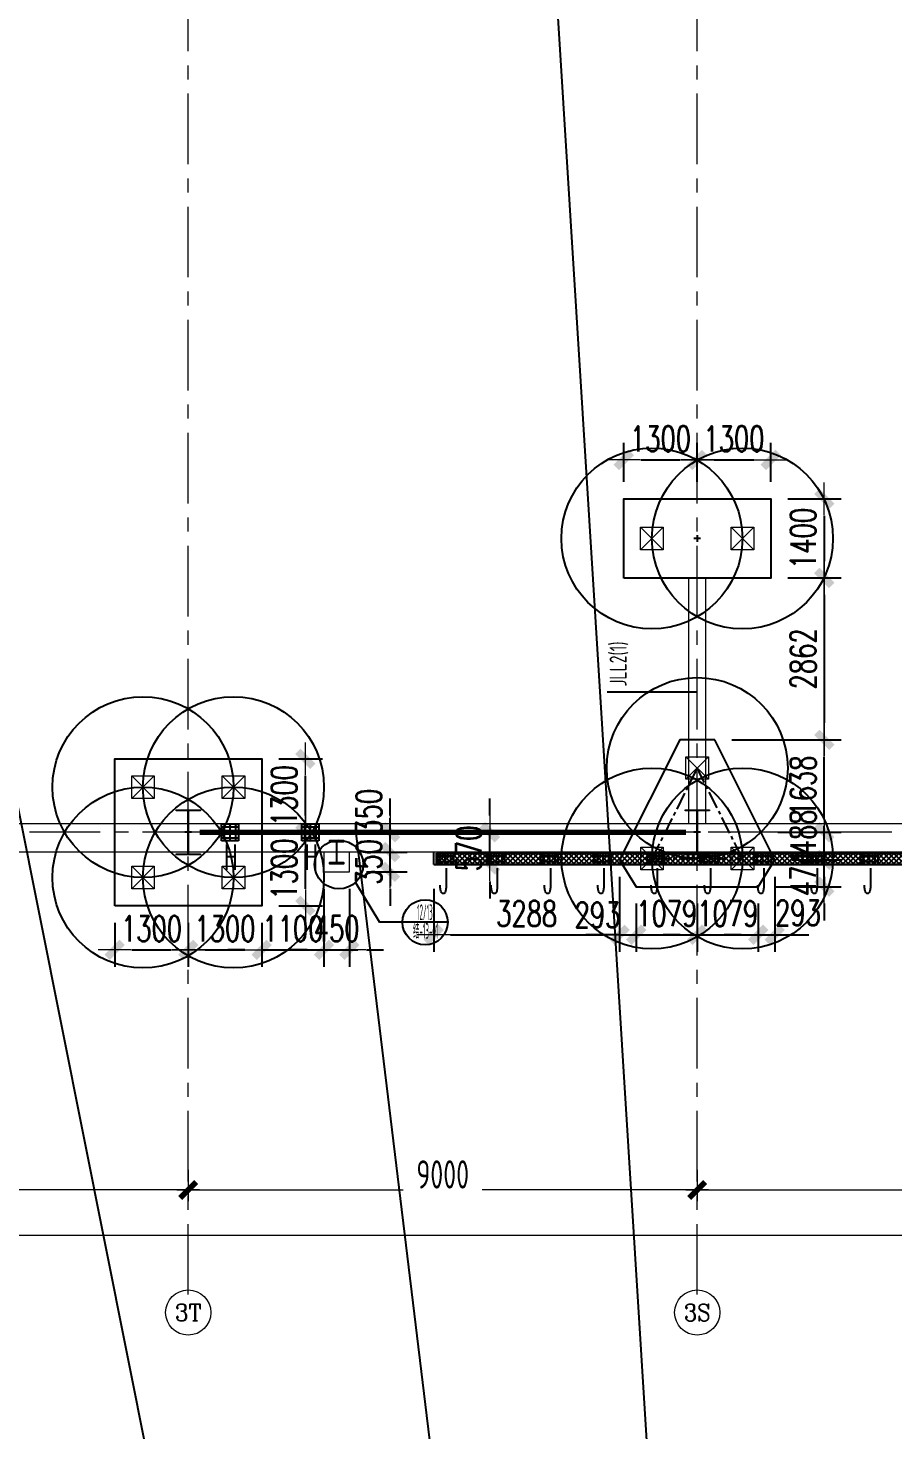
# Model space of a CAD drawing. Extents: x -1201378 to 2367219, y -619313 to 244905.
# Drawn here: x -239591 to -224297, y -265822 to -241018 of the extents above; entities that cross this region are included whole.
import ezdxf
from ezdxf.enums import TextEntityAlignment as Align

# ---------------------------------------------------------------- set-up
doc = ezdxf.new("R2010")
doc.units = 0
doc.header["$LTSCALE"] = 1000
doc.linetypes.add('CENTER', pattern=[2, 1.25, -0.25, 0.25, -0.25])
doc.layers.get('0').update_dxf_attribs({"linetype": 'CONTINUOUS'})
doc.layers.get('Defpoints').update_dxf_attribs({"linetype": 'CONTINUOUS'})
for name, color, linetype in [('2钢材断面', 2, 'CONTINUOUS'), ('30预埋件', 30, 'CONTINUOUS'), ('40钢材投影', 40, 'CONTINUOUS'), ('A-AXIS-DP', 126, 'CONTINUOUS'), ('A-WINDOW', 140, 'CONTINUOUS'), ('ALT_CEN-0-30', 1, 'CENTER'), ('S-DOTE1', 140, 'CENTER'), ('S-HATCH1-W', 252, 'CONTINUOUS'), ('S-SKL-H', 151, 'CONTINUOUS'), ('S-SS', 111, 'CONTINUOUS'), ('S-XXX', 241, 'CONTINUOUS'), ('结构轮廓线', 1, 'CONTINUOUS')]:
    doc.layers.add(name, color=color, linetype=linetype)
for name, color, linetype, lineweight in [('S-axis', 111, 'CONTINUOUS', 0), ('S-bkl', 4, 'CONTINUOUS', 0), ('S-col', 2, 'CONTINUOUS', 0), ('S-dim', 81, 'CONTINUOUS', 0), ('S-dote', 5, 'CENTER', 0), ('S-zhuang', 1, 'CONTINUOUS', 0), ('柱间支撑', 6, 'CENTER', 0)]:
    doc.layers.add(name, color=color, linetype=linetype, lineweight=lineweight)
doc.styles.add('_TCH_AXIS', font='COMPLEX', dxfattribs={"bigfont": 'GBCBIG'})
doc.styles.add('DHTEXT-1', font='romans.shx', dxfattribs={"width": 0.7, "bigfont": 'chinese.shx'})
doc.styles.add('HZS', font='hzs.shx', dxfattribs={"width": 0.7, "bigfont": 'hztxt.shx'})
doc.styles.add('SS1', font='tj-romans1.shx', dxfattribs={"width": 0.7, "bigfont": 'tj-hztxt1.shx'})
doc.styles.add('TSSD_Dimension', font='tssdeng.shx', dxfattribs={"width": 0.7, "bigfont": 'hztxt.shx'})
doc.styles.add('样式 1', font='yjkeng.shx', dxfattribs={"width": 0.7, "height": 300, "bigfont": 'yjkchn.shx'})
doc.dimstyles.new('S-150-ARCHI', dxfattribs={"dimscale": 150, "dimtxt": 3, "dimasz": 2, "dimexe": 2, "dimexo": 2, "dimgap": 1, "dimtad": 1, "dimdec": 0, "dimzin": 0, "dimdsep": 46, "dimtxsty": 'SS1', "dimblk1": 'TT', "dimblk2": 'TT', "dimsah": 1, "dimcen": 1, "dimclrd": 256, "dimclre": 256, "dimclrt": 256, "dimadec": 0, "dimazin": 0, "dimtfac": 1, "dimtdec": 0, "dimtix": 1, "dimtmove": 2, "dimatfit": 0, "dimldrblk": 'TT', "dimfxl": 2, "dimtolj": 1, "dimtzin": 0, "dimarcsym": 0})
doc.dimstyles.new('TSSD_200_200', dxfattribs={"dimtxt": 500, "dimasz": 200, "dimexe": 200, "dimexo": 500, "dimgap": 200, "dimtad": 1, "dimdec": 0, "dimzin": 0, "dimdsep": 46, "dimtxsty": 'TSSD_Dimension', "dimblk": 'ARCHTICK', "dimcen": 0, "dimdle": 200, "dimclrt": 7, "dimadec": 0, "dimazin": 0, "dimtfac": 1, "dimtdec": 0, "dimtix": 1, "dimtmove": 2, "dimatfit": 3, "dimfxl": 1, "dimtolj": 1, "dimtzin": 0, "dimarcsym": 0})

# ---------------------------------------------------------------- blocks, each defined once
blk = doc.blocks.new('w42343243')
at = {"layer": 'S-col'}
blk.add_lwpolyline([(-165069, 621020), (-164639, 621020), (-164639, 621002), (-164848, 621002), (-164848, 620238), (-164639, 620238), (-164639, 620220), (-165069, 620220), (-165069, 620238), (-164860, 620238), (-164860, 621002), (-165069, 621002)], close=True, dxfattribs=at)
blk = doc.blocks.new('42343')
at = {"layer": 'A-WINDOW'}
for p in [(-117000, -71700), (-108000, -71700)]:
    blk.add_blockref('w42343243', p, dxfattribs=at)
blk = doc.blocks.new('_ArchTick')
at = {"color": 0, "linetype": 'ByBlock', "const_width": 0.5}
blk.add_lwpolyline([(-0.71, -0.71), (0.71, 0.71)], dxfattribs=at)
blk = doc.blocks.new('*D490')
at = {"layer": 'Defpoints', "color": 0, "transparency": 16777216}
for p in [(-245758, -360718), (-236758, -360718), (-236758, -361576)]:
    blk.add_point(p, dxfattribs=at)
at = {"layer": 'S-axis', "color": 0, "lineweight": -2, "transparency": 16777216}
for p, q in [((-245758, -361218), (-245758, -361776)), ((-236758, -361218), (-236758, -361776)), ((-245958, -361576), (-241957, -361576)), ((-236558, -361576), (-240560, -361576))]:
    blk.add_line(p, q, dxfattribs=at)
at = {"layer": 'S-axis', "color": 0, "lineweight": -2, "transparency": 16777216, "xscale": 200, "yscale": 200, "zscale": 200, "rotation": 180}
blk.add_blockref('_ArchTick', (-245758, -361576), dxfattribs=at)
at = {"layer": 'S-axis', "color": 0, "lineweight": -2, "transparency": 16777216, "xscale": 200, "yscale": 200, "zscale": 200}
blk.add_blockref('_ArchTick', (-236758, -361576), dxfattribs=at)
at = {"layer": 'S-axis', "color": 7, "transparency": 16777216, "insert": (-241258, -361301), "char_height": 500, "attachment_point": 5, "style": 'TSSD_Dimension'}
blk.add_mtext('\\A1;9000', dxfattribs=at)
blk = doc.blocks.new('*D491')
at = {"layer": 'Defpoints', "color": 0, "transparency": 16777216}
for p in [(-236758, -360718), (-227758, -360718), (-227758, -361576)]:
    blk.add_point(p, dxfattribs=at)
at = {"layer": 'S-axis', "color": 0, "lineweight": -2, "transparency": 16777216}
for p, q in [((-236758, -361218), (-236758, -361776)), ((-227758, -361218), (-227758, -361776)), ((-236958, -361576), (-232957, -361576)), ((-227558, -361576), (-231560, -361576))]:
    blk.add_line(p, q, dxfattribs=at)
at = {"layer": 'S-axis', "color": 0, "lineweight": -2, "transparency": 16777216, "xscale": 200, "yscale": 200, "zscale": 200, "rotation": 180}
blk.add_blockref('_ArchTick', (-236758, -361576), dxfattribs=at)
at = {"layer": 'S-axis', "color": 0, "lineweight": -2, "transparency": 16777216, "xscale": 200, "yscale": 200, "zscale": 200}
blk.add_blockref('_ArchTick', (-227758, -361576), dxfattribs=at)
at = {"layer": 'S-axis', "color": 7, "transparency": 16777216, "insert": (-232258, -361301), "char_height": 500, "attachment_point": 5, "style": 'TSSD_Dimension'}
blk.add_mtext('\\A1;9000', dxfattribs=at)
blk = doc.blocks.new('*D492')
at = {"layer": 'Defpoints', "color": 0, "transparency": 16777216}
for p in [(-227758, -360718), (-218758, -360718), (-218758, -361576)]:
    blk.add_point(p, dxfattribs=at)
at = {"layer": 'S-axis', "color": 0, "lineweight": -2, "transparency": 16777216}
for p, q in [((-227758, -361218), (-227758, -361776)), ((-218758, -361218), (-218758, -361776)), ((-227958, -361576), (-223957, -361576)), ((-218558, -361576), (-222560, -361576))]:
    blk.add_line(p, q, dxfattribs=at)
at = {"layer": 'S-axis', "color": 0, "lineweight": -2, "transparency": 16777216, "xscale": 200, "yscale": 200, "zscale": 200, "rotation": 180}
blk.add_blockref('_ArchTick', (-227758, -361576), dxfattribs=at)
at = {"layer": 'S-axis', "color": 0, "lineweight": -2, "transparency": 16777216, "xscale": 200, "yscale": 200, "zscale": 200}
blk.add_blockref('_ArchTick', (-218758, -361576), dxfattribs=at)
at = {"layer": 'S-axis', "color": 7, "transparency": 16777216, "insert": (-223258, -361301), "char_height": 500, "attachment_point": 5, "style": 'TSSD_Dimension'}
blk.add_mtext('\\A1;9000', dxfattribs=at)
blk = doc.blocks.new('*D458')
at = {"layer": 'Defpoints', "color": 0, "transparency": 16777216}
for p in [(-268658, -360818), (-82958, -360818), (-82958, -362376)]:
    blk.add_point(p, dxfattribs=at)
at = {"layer": 'S-axis', "color": 0, "lineweight": -2, "transparency": 16777216}
for p, q in [((-268658, -361318), (-268658, -362576)), ((-82958, -361318), (-82958, -362576)), ((-268858, -362376), (-176749, -362376)), ((-82758, -362376), (-174868, -362376))]:
    blk.add_line(p, q, dxfattribs=at)
at = {"layer": 'S-axis', "color": 0, "lineweight": -2, "transparency": 16777216, "xscale": 200, "yscale": 200, "zscale": 200, "rotation": 180}
blk.add_blockref('_ArchTick', (-268658, -362376), dxfattribs=at)
at = {"layer": 'S-axis', "color": 0, "lineweight": -2, "transparency": 16777216, "xscale": 200, "yscale": 200, "zscale": 200}
blk.add_blockref('_ArchTick', (-82958, -362376), dxfattribs=at)
at = {"layer": 'S-axis', "color": 7, "transparency": 16777216, "insert": (-175808, -362101), "char_height": 500, "attachment_point": 5, "style": 'TSSD_Dimension'}
blk.add_mtext('\\A1;185700', dxfattribs=at)
blk = doc.blocks.new('S-ZHUANG-400')
at = {"layer": 'S-zhuang'}
for p, q in [((200, -200), (-200, 200)), ((-200, -200), (200, 200))]:
    blk.add_line(p, q, dxfattribs=at)
blk.add_lwpolyline([(-200, 200), (200, 200), (200, -200), (-200, -200)], close=True, dxfattribs=at)
blk = doc.blocks.new('CT3')
at = {"layer": 'Defpoints'}
for centre in [(-101758, -256416), (-102558, -258016), (-100958, -258016)]:
    blk.add_circle(centre, 1600, dxfattribs=at)
at = {"layer": 'S-DOTE1', "ltscale": 0.25}
for p, q in [((-101698, -257554), (-101818, -257554)), ((-101758, -257494), (-101758, -257614))]:
    blk.add_line(p, q, dxfattribs=at)
at = {"layer": 'S-DOTE1', "linetype": 'CENTER', "ltscale": 0.25}
blk.add_lwpolyline([(-100958, -258016), (-101758, -256416), (-102558, -258016)], close=True, dxfattribs=at)
at = {"layer": 'S-HATCH1-W'}
blk.add_lwpolyline([(-101449, -255916), (-102067, -255916), (-103130, -258042), (-102837, -258516), (-100680, -258516), (-100387, -258042)], close=True, dxfattribs=at)
at = {"layer": 'S-zhuang', "rotation": 90.00000000000001}
for p in [(-101758, -256416), (-102558, -258016), (-100958, -258016)]:
    blk.add_blockref('S-ZHUANG-400', p, dxfattribs=at)
blk = doc.blocks.new('CT4')
at = {"layer": 'Defpoints'}
for centre in [(-100831, -168442), (-99231, -168442), (-100831, -170042), (-99231, -170042)]:
    blk.add_circle(centre, 1600, dxfattribs=at)
at = {"layer": 'S-DOTE1', "ltscale": 0.25}
for p, q in [((-99971, -169242), (-100091, -169242)), ((-100031, -169182), (-100031, -169302))]:
    blk.add_line(p, q, dxfattribs=at)
at = {"layer": 'S-HATCH1-W'}
blk.add_lwpolyline([(-101331, -170542), (-101331, -167942), (-98731, -167942), (-98731, -170542)], close=True, dxfattribs=at)
at = {"layer": 'S-zhuang', "rotation": 90.00000000000001}
for p in [(-100831, -168442), (-99231, -168442), (-100831, -170042), (-99231, -170042)]:
    blk.add_blockref('S-ZHUANG-400', p, dxfattribs=at)
blk = doc.blocks.new('TT')
blk.add_line((-0.969, 0), (0.969, 0))
at = {"const_width": 0.45}
blk.add_lwpolyline([(-0.442, -0.442), (0.442, 0.442)], dxfattribs=at)
blk = doc.blocks.new('*D1289')
at = {"layer": 'Defpoints', "color": 0, "transparency": 16777216}
for p in [(-238058, -256548), (-236758, -256548), (-236758, -257327)]:
    blk.add_point(p, dxfattribs=at)
at = {"layer": 'S-dim', "lineweight": -2, "transparency": 16777216}
for p, q in [((-238058, -256848), (-238058, -257627)), ((-236758, -256848), (-236758, -257627)), ((-237758, -257327), (-237058, -257327))]:
    blk.add_line(p, q, dxfattribs=at)
at = {"layer": 'S-dim', "lineweight": -2, "transparency": 16777216, "xscale": 300, "yscale": 300, "zscale": 300, "rotation": 180}
blk.add_blockref('TT', (-238058, -257327), dxfattribs=at)
at = {"layer": 'S-dim', "lineweight": -2, "transparency": 16777216, "xscale": 300, "yscale": 300, "zscale": 300}
blk.add_blockref('TT', (-236758, -257327), dxfattribs=at)
at = {"layer": 'S-dim', "transparency": 16777216, "insert": (-237408, -256952), "char_height": 450, "attachment_point": 5, "style": 'SS1'}
blk.add_mtext('\\A1;1300', dxfattribs=at)
blk = doc.blocks.new('*D1290')
at = {"layer": 'Defpoints', "color": 0, "transparency": 16777216}
for p in [(-236758, -256548), (-235458, -256548), (-235458, -257327)]:
    blk.add_point(p, dxfattribs=at)
at = {"layer": 'S-dim', "lineweight": -2, "transparency": 16777216}
for p, q in [((-236758, -256848), (-236758, -257627)), ((-235458, -256848), (-235458, -257627)), ((-236458, -257327), (-235758, -257327))]:
    blk.add_line(p, q, dxfattribs=at)
at = {"layer": 'S-dim', "lineweight": -2, "transparency": 16777216, "xscale": 300, "yscale": 300, "zscale": 300, "rotation": 180}
blk.add_blockref('TT', (-236758, -257327), dxfattribs=at)
at = {"layer": 'S-dim', "lineweight": -2, "transparency": 16777216, "xscale": 300, "yscale": 300, "zscale": 300}
blk.add_blockref('TT', (-235458, -257327), dxfattribs=at)
at = {"layer": 'S-dim', "transparency": 16777216, "insert": (-236108, -256952), "char_height": 450, "attachment_point": 5, "style": 'SS1'}
blk.add_mtext('\\A1;1300', dxfattribs=at)
blk = doc.blocks.new('*D1291')
at = {"layer": 'Defpoints', "color": 0, "transparency": 16777216}
for p in [(-235458, -255248), (-234687, -255248), (-235458, -256548)]:
    blk.add_point(p, dxfattribs=at)
at = {"layer": 'S-dim', "lineweight": -2, "transparency": 16777216}
for p, q in [((-235158, -255248), (-234387, -255248)), ((-234687, -256248), (-234687, -255548)), ((-235158, -256548), (-234387, -256548))]:
    blk.add_line(p, q, dxfattribs=at)
at = {"layer": 'S-dim', "lineweight": -2, "transparency": 16777216, "xscale": 300, "yscale": 300, "zscale": 300}
for p, rotation in [((-234687, -255248), 90), ((-234687, -256548), 270)]:
    blk.add_blockref('TT', p, dxfattribs=dict(at, rotation=rotation))
at = {"layer": 'S-dim', "transparency": 16777216, "insert": (-235062, -255898), "char_height": 450, "attachment_point": 5, "rotation": 90, "style": 'SS1'}
blk.add_mtext('\\A1;1300', dxfattribs=at)
blk = doc.blocks.new('*D1292')
at = {"layer": 'Defpoints', "color": 0, "transparency": 16777216}
for p in [(-235458, -253948), (-234687, -253948), (-235458, -255248)]:
    blk.add_point(p, dxfattribs=at)
at = {"layer": 'S-dim', "lineweight": -2, "transparency": 16777216}
for p, q in [((-235158, -253948), (-234387, -253948)), ((-234687, -254948), (-234687, -254248)), ((-235158, -255248), (-234387, -255248))]:
    blk.add_line(p, q, dxfattribs=at)
at = {"layer": 'S-dim', "lineweight": -2, "transparency": 16777216, "xscale": 300, "yscale": 300, "zscale": 300}
for p, rotation in [((-234687, -253948), 90), ((-234687, -255248), 270)]:
    blk.add_blockref('TT', p, dxfattribs=dict(at, rotation=rotation))
at = {"layer": 'S-dim', "transparency": 16777216, "insert": (-235062, -254598), "char_height": 450, "attachment_point": 5, "rotation": 90, "style": 'SS1'}
blk.add_mtext('\\A1;1300', dxfattribs=at)
blk = doc.blocks.new('*D1508')
at = {"layer": 'Defpoints', "color": 0, "transparency": 16777216}
for p in [(-229130, -255736), (-228837, -256210), (-228837, -257061)]:
    blk.add_point(p, dxfattribs=at)
at = {"layer": 'S-dim', "lineweight": -2, "transparency": 16777216}
for p, q in [((-229130, -256036), (-229130, -257361)), ((-228837, -256510), (-228837, -257361)), ((-229430, -257061), (-229730, -257061)), ((-229130, -257061), (-228837, -257061)), ((-228537, -257061), (-228237, -257061))]:
    blk.add_line(p, q, dxfattribs=at)
at = {"layer": 'S-dim', "lineweight": -2, "transparency": 16777216, "xscale": 300, "yscale": 300, "zscale": 300}
blk.add_blockref('TT', (-229130, -257061), dxfattribs=at)
at = {"layer": 'S-dim', "lineweight": -2, "transparency": 16777216, "xscale": 300, "yscale": 300, "zscale": 300, "rotation": 180}
blk.add_blockref('TT', (-228837, -257061), dxfattribs=at)
at = {"layer": 'S-dim', "transparency": 16777216, "insert": (-229522, -256708), "char_height": 450, "attachment_point": 5, "style": 'SS1'}
blk.add_mtext('\\A1;293', dxfattribs=at)
blk = doc.blocks.new('*D1509')
at = {"layer": 'Defpoints', "color": 0, "transparency": 16777216}
for p in [(-228837, -256210), (-227758, -256210), (-227758, -257061)]:
    blk.add_point(p, dxfattribs=at)
at = {"layer": 'S-dim', "lineweight": -2, "transparency": 16777216}
for p, q in [((-228837, -256510), (-228837, -257361)), ((-227758, -256510), (-227758, -257361)), ((-229137, -257061), (-229437, -257061)), ((-228837, -257061), (-227758, -257061)), ((-227458, -257061), (-227158, -257061))]:
    blk.add_line(p, q, dxfattribs=at)
at = {"layer": 'S-dim', "lineweight": -2, "transparency": 16777216, "xscale": 300, "yscale": 300, "zscale": 300}
blk.add_blockref('TT', (-228837, -257061), dxfattribs=at)
at = {"layer": 'S-dim', "lineweight": -2, "transparency": 16777216, "xscale": 300, "yscale": 300, "zscale": 300, "rotation": 180}
blk.add_blockref('TT', (-227758, -257061), dxfattribs=at)
at = {"layer": 'S-dim', "transparency": 16777216, "insert": (-228298, -256686), "char_height": 450, "attachment_point": 5, "style": 'SS1'}
blk.add_mtext('\\A1;1079', dxfattribs=at)
blk = doc.blocks.new('*D1510')
at = {"layer": 'Defpoints', "color": 0, "transparency": 16777216}
for p in [(-227758, -256210), (-226680, -256210), (-226680, -257061)]:
    blk.add_point(p, dxfattribs=at)
at = {"layer": 'S-dim', "lineweight": -2, "transparency": 16777216}
for p, q in [((-227758, -256510), (-227758, -257361)), ((-226680, -256510), (-226680, -257361)), ((-228058, -257061), (-228358, -257061)), ((-227758, -257061), (-226680, -257061)), ((-226380, -257061), (-226080, -257061))]:
    blk.add_line(p, q, dxfattribs=at)
at = {"layer": 'S-dim', "lineweight": -2, "transparency": 16777216, "xscale": 300, "yscale": 300, "zscale": 300}
blk.add_blockref('TT', (-227758, -257061), dxfattribs=at)
at = {"layer": 'S-dim', "lineweight": -2, "transparency": 16777216, "xscale": 300, "yscale": 300, "zscale": 300, "rotation": 180}
blk.add_blockref('TT', (-226680, -257061), dxfattribs=at)
at = {"layer": 'S-dim', "transparency": 16777216, "insert": (-227219, -256686), "char_height": 450, "attachment_point": 5, "style": 'SS1'}
blk.add_mtext('\\A1;1079', dxfattribs=at)
blk = doc.blocks.new('*D1511')
at = {"layer": 'Defpoints', "color": 0, "transparency": 16777216}
for p in [(-226387, -255736), (-226680, -256210), (-226387, -257061)]:
    blk.add_point(p, dxfattribs=at)
at = {"layer": 'S-dim', "lineweight": -2, "transparency": 16777216}
for p, q in [((-226387, -256036), (-226387, -257361)), ((-226680, -256510), (-226680, -257361)), ((-226980, -257061), (-227280, -257061)), ((-226680, -257061), (-226387, -257061)), ((-226087, -257061), (-225787, -257061))]:
    blk.add_line(p, q, dxfattribs=at)
at = {"layer": 'S-dim', "lineweight": -2, "transparency": 16777216, "xscale": 300, "yscale": 300, "zscale": 300}
blk.add_blockref('TT', (-226680, -257061), dxfattribs=at)
at = {"layer": 'S-dim', "lineweight": -2, "transparency": 16777216, "xscale": 300, "yscale": 300, "zscale": 300, "rotation": 180}
blk.add_blockref('TT', (-226387, -257061), dxfattribs=at)
at = {"layer": 'S-dim', "transparency": 16777216, "insert": (-225976, -256674), "char_height": 450, "attachment_point": 5, "style": 'SS1'}
blk.add_mtext('\\A1;293', dxfattribs=at)
blk = doc.blocks.new('*D1512')
at = {"layer": 'Defpoints', "color": 0, "transparency": 16777216}
for p in [(-226387, -255736), (-225511, -255736), (-226680, -256210)]:
    blk.add_point(p, dxfattribs=at)
at = {"layer": 'S-dim', "lineweight": -2, "transparency": 16777216}
for p, q in [((-225511, -255436), (-225511, -255136)), ((-226087, -255736), (-225211, -255736)), ((-225511, -256210), (-225511, -255736)), ((-226380, -256210), (-225211, -256210)), ((-225511, -256510), (-225511, -256810))]:
    blk.add_line(p, q, dxfattribs=at)
at = {"layer": 'S-dim', "lineweight": -2, "transparency": 16777216, "xscale": 300, "yscale": 300, "zscale": 300}
for p, rotation in [((-225511, -255736), 270), ((-225511, -256210), 90)]:
    blk.add_blockref('TT', p, dxfattribs=dict(at, rotation=rotation))
at = {"layer": 'S-dim', "transparency": 16777216, "insert": (-225886, -255973), "char_height": 450, "attachment_point": 5, "rotation": 90, "style": 'SS1'}
blk.add_mtext('\\A1;474', dxfattribs=at)
blk = doc.blocks.new('*D1513')
at = {"layer": 'Defpoints', "color": 0, "transparency": 16777216}
for p in [(-226630, -255248), (-225511, -255248), (-226387, -255736)]:
    blk.add_point(p, dxfattribs=at)
at = {"layer": 'S-dim', "lineweight": -2, "transparency": 16777216}
for p, q in [((-225511, -254948), (-225511, -254648)), ((-226330, -255248), (-225211, -255248)), ((-225511, -255736), (-225511, -255248)), ((-226087, -255736), (-225211, -255736)), ((-225511, -256036), (-225511, -256336))]:
    blk.add_line(p, q, dxfattribs=at)
at = {"layer": 'S-dim', "lineweight": -2, "transparency": 16777216, "xscale": 300, "yscale": 300, "zscale": 300}
for p, rotation in [((-225511, -255248), 270), ((-225511, -255736), 90)]:
    blk.add_blockref('TT', p, dxfattribs=dict(at, rotation=rotation))
at = {"layer": 'S-dim', "transparency": 16777216, "insert": (-225886, -255248), "char_height": 450, "attachment_point": 5, "rotation": 90, "style": 'SS1'}
blk.add_mtext('\\A1;488', dxfattribs=at)
blk = doc.blocks.new('*D1514')
at = {"layer": 'Defpoints', "color": 0, "transparency": 16777216}
for p in [(-227449, -253610), (-225511, -253610), (-226630, -255248)]:
    blk.add_point(p, dxfattribs=at)
at = {"layer": 'S-dim', "lineweight": -2, "transparency": 16777216}
for p, q in [((-227149, -253610), (-225211, -253610)), ((-225511, -254948), (-225511, -253910)), ((-226330, -255248), (-225211, -255248))]:
    blk.add_line(p, q, dxfattribs=at)
at = {"layer": 'S-dim', "lineweight": -2, "transparency": 16777216, "xscale": 300, "yscale": 300, "zscale": 300}
for p, rotation in [((-225511, -253610), 90), ((-225511, -255248), 270)]:
    blk.add_blockref('TT', p, dxfattribs=dict(at, rotation=rotation))
at = {"layer": 'S-dim', "transparency": 16777216, "insert": (-225886, -254429), "char_height": 450, "attachment_point": 5, "rotation": 90, "style": 'SS1'}
blk.add_mtext('\\A1;1638', dxfattribs=at)
blk = doc.blocks.new('CT2')
at = {"layer": 'Defpoints'}
for centre in [(-193625, -186366), (-193625, -187966)]:
    blk.add_circle(centre, 1600, dxfattribs=at)
at = {"layer": 'S-DOTE1', "ltscale": 0.25}
for p, q in [((-193565, -187166), (-193685, -187166)), ((-193625, -187226), (-193625, -187106))]:
    blk.add_line(p, q, dxfattribs=at)
at = {"layer": 'S-HATCH1-W'}
blk.add_lwpolyline([(-194325, -185866), (-192925, -185866), (-192925, -188466), (-194325, -188466)], close=True, dxfattribs=at)
at = {"layer": 'S-zhuang'}
for p in [(-193625, -186366), (-193625, -187966)]:
    blk.add_blockref('S-ZHUANG-400', p, dxfattribs=at)
blk = doc.blocks.new('*D2949')
at = {"layer": 'Defpoints', "color": 0, "transparency": 16777216}
for p in [(-227758, -248659), (-229058, -249348), (-227758, -249348)]:
    blk.add_point(p, dxfattribs=at)
at = {"layer": 'S-dim', "lineweight": -2, "transparency": 16777216}
for p, q in [((-229058, -249048), (-229058, -248359)), ((-227758, -249048), (-227758, -248359)), ((-228758, -248659), (-228058, -248659))]:
    blk.add_line(p, q, dxfattribs=at)
at = {"layer": 'S-dim', "lineweight": -2, "transparency": 16777216, "xscale": 300, "yscale": 300, "zscale": 300, "rotation": 180}
blk.add_blockref('TT', (-229058, -248659), dxfattribs=at)
at = {"layer": 'S-dim', "lineweight": -2, "transparency": 16777216, "xscale": 300, "yscale": 300, "zscale": 300}
blk.add_blockref('TT', (-227758, -248659), dxfattribs=at)
at = {"layer": 'S-dim', "transparency": 16777216, "insert": (-228408, -248284), "char_height": 450, "attachment_point": 5, "style": 'SS1'}
blk.add_mtext('\\A1;1300', dxfattribs=at)
blk = doc.blocks.new('*D2950')
at = {"layer": 'Defpoints', "color": 0, "transparency": 16777216}
for p in [(-226458, -248659), (-227758, -249348), (-226458, -249348)]:
    blk.add_point(p, dxfattribs=at)
at = {"layer": 'S-dim', "lineweight": -2, "transparency": 16777216}
for p, q in [((-227758, -249048), (-227758, -248359)), ((-226458, -249048), (-226458, -248359)), ((-227458, -248659), (-226758, -248659))]:
    blk.add_line(p, q, dxfattribs=at)
at = {"layer": 'S-dim', "lineweight": -2, "transparency": 16777216, "xscale": 300, "yscale": 300, "zscale": 300, "rotation": 180}
blk.add_blockref('TT', (-227758, -248659), dxfattribs=at)
at = {"layer": 'S-dim', "lineweight": -2, "transparency": 16777216, "xscale": 300, "yscale": 300, "zscale": 300}
blk.add_blockref('TT', (-226458, -248659), dxfattribs=at)
at = {"layer": 'S-dim', "transparency": 16777216, "insert": (-227108, -248284), "char_height": 450, "attachment_point": 5, "style": 'SS1'}
blk.add_mtext('\\A1;1300', dxfattribs=at)
blk = doc.blocks.new('*D2951')
at = {"layer": 'Defpoints', "color": 0, "transparency": 16777216}
for p in [(-226458, -249348), (-226458, -250748), (-225511, -250748)]:
    blk.add_point(p, dxfattribs=at)
at = {"layer": 'S-dim', "lineweight": -2, "transparency": 16777216}
for p, q in [((-226158, -249348), (-225211, -249348)), ((-225511, -249648), (-225511, -250448)), ((-226158, -250748), (-225211, -250748))]:
    blk.add_line(p, q, dxfattribs=at)
at = {"layer": 'S-dim', "lineweight": -2, "transparency": 16777216, "xscale": 300, "yscale": 300, "zscale": 300}
for p, rotation in [((-225511, -249348), 90), ((-225511, -250748), 270)]:
    blk.add_blockref('TT', p, dxfattribs=dict(at, rotation=rotation))
at = {"layer": 'S-dim', "transparency": 16777216, "insert": (-225886, -250048), "char_height": 450, "attachment_point": 5, "rotation": 90, "style": 'SS1'}
blk.add_mtext('\\A1;1400', dxfattribs=at)
blk = doc.blocks.new('*D2952')
at = {"layer": 'Defpoints', "color": 0, "transparency": 16777216}
for p in [(-226458, -250748), (-227449, -253610), (-225511, -253610)]:
    blk.add_point(p, dxfattribs=at)
at = {"layer": 'S-dim', "lineweight": -2, "transparency": 16777216}
for p, q in [((-226158, -250748), (-225211, -250748)), ((-225511, -251048), (-225511, -253310)), ((-227149, -253610), (-225211, -253610))]:
    blk.add_line(p, q, dxfattribs=at)
at = {"layer": 'S-dim', "lineweight": -2, "transparency": 16777216, "xscale": 300, "yscale": 300, "zscale": 300}
for p, rotation in [((-225511, -250748), 90), ((-225511, -253610), 270)]:
    blk.add_blockref('TT', p, dxfattribs=dict(at, rotation=rotation))
at = {"layer": 'S-dim', "transparency": 16777216, "insert": (-225886, -252179), "char_height": 450, "attachment_point": 5, "rotation": 90, "style": 'SS1'}
blk.add_mtext('\\A1;2862', dxfattribs=at)
blk = doc.blocks.new('*D6565')
at = {"layer": 'Defpoints', "color": 0, "transparency": 16777216}
for p in [(-232418, -255948), (-229130, -255948), (-229130, -257061)]:
    blk.add_point(p, dxfattribs=at)
at = {"layer": 'S-dim', "lineweight": -2, "transparency": 16777216}
for p, q in [((-232418, -256248), (-232418, -257361)), ((-229130, -256248), (-229130, -257361)), ((-232118, -257061), (-229430, -257061))]:
    blk.add_line(p, q, dxfattribs=at)
at = {"layer": 'S-dim', "lineweight": -2, "transparency": 16777216, "xscale": 300, "yscale": 300, "zscale": 300, "rotation": 180}
blk.add_blockref('TT', (-232418, -257061), dxfattribs=at)
at = {"layer": 'S-dim', "lineweight": -2, "transparency": 16777216, "xscale": 300, "yscale": 300, "zscale": 300}
blk.add_blockref('TT', (-229130, -257061), dxfattribs=at)
at = {"layer": 'S-dim', "transparency": 16777216, "insert": (-230774, -256686), "char_height": 450, "attachment_point": 5, "style": 'SS1'}
blk.add_mtext('\\A1;3288', dxfattribs=at)
blk = doc.blocks.new('*D6566')
at = {"layer": 'Defpoints', "color": 0, "transparency": 16777216}
for p in [(-232418, -255248), (-231423, -255248), (-232418, -255818)]:
    blk.add_point(p, dxfattribs=at)
at = {"layer": 'S-dim', "lineweight": -2, "transparency": 16777216}
for p, q in [((-231423, -254948), (-231423, -254648)), ((-232118, -255248), (-231123, -255248)), ((-231423, -255818), (-231423, -255248)), ((-232118, -255818), (-231123, -255818)), ((-231423, -256118), (-231423, -256418))]:
    blk.add_line(p, q, dxfattribs=at)
at = {"layer": 'S-dim', "lineweight": -2, "transparency": 16777216, "xscale": 300, "yscale": 300, "zscale": 300}
for p, rotation in [((-231423, -255248), 270), ((-231423, -255818), 90)]:
    blk.add_blockref('TT', p, dxfattribs=dict(at, rotation=rotation))
at = {"layer": 'S-dim', "transparency": 16777216, "insert": (-231798, -255533), "char_height": 450, "attachment_point": 5, "rotation": 90, "style": 'SS1'}
blk.add_mtext('\\A1;570', dxfattribs=at)
blk = doc.blocks.new('3号一层翻口')
at = {"layer": '结构轮廓线', "color": 1, "ltscale": 500}
for q in [(-532418, -255598), (-518898, -255818)]:
    blk.add_line((-532418, -255818), q, dxfattribs=at)
blk = doc.blocks.new('20250903183753')
at = {"layer": '2钢材断面'}
for p, q in [((150, 0), (-150, 0)), ((-150, 0), (-150, -300)), ((150, -300), (150, 0)), ((-150, -300), (150, -300))]:
    blk.add_line(p, q, dxfattribs=at)
at = {"layer": '40钢材投影'}
for centre, radius in [((-100, -50), 12), ((-100, -150), 12), ((-100, -250), 12), ((-100, -50), 6), ((-100, -150), 6), ((-100, -250), 6), ((0, -50), 12), ((0, -150), 12), ((0, -250), 12), ((0, -50), 6), ((0, -150), 6), ((0, -250), 6), ((100, -50), 12), ((100, -150), 12), ((100, -251), 12), ((100, -50), 6), ((100, -150), 6), ((100, -251), 6)]:
    blk.add_circle(centre, radius, dxfattribs=at)
at = {"layer": 'ALT_CEN-0-30', "ltscale": 20}
for p, q in [((-100, 0), (-100, -300)), ((0, 0), (0, -300)), ((100, 0), (100, -300)), ((-150, -50), (150, -50)), ((-150, -150), (150, -150)), ((-150, -250), (150, -250))]:
    blk.add_line(p, q, dxfattribs=at)
blk = doc.blocks.new('20250903183821')
at = {"ltscale": 50}
blk.add_blockref('20250903183753', (0, 0), dxfattribs=at)
at = {"layer": '30预埋件', "style": 'DHTEXT-1', "text_generation_flag": 6, "width": 0.55}
blk.add_attdef('B', (-105, 65), '', height=450, rotation=180, dxfattribs=at)
blk = doc.blocks.new('20250902145151')
at = {"layer": '2钢材断面'}
for p, q in [((150, 100), (-150, 100)), ((-150, 100), (-150, -100)), ((150, -100), (150, 100)), ((-150, -100), (150, -100))]:
    blk.add_line(p, q, dxfattribs=at)
at = {"layer": '40钢材投影'}
for centre, radius in [((-100, 50), 10), ((-100, 50), 5), ((0, 50), 10), ((0, 50), 5), ((100, 50), 10), ((100, 50), 5), ((-100, -50), 10), ((-100, -50), 5), ((0, -50), 10), ((0, -50), 5), ((100, -50), 10), ((100, -50), 5)]:
    blk.add_circle(centre, radius, dxfattribs=at)
at = {"layer": 'ALT_CEN-0-30', "ltscale": 20}
for p, q in [((-150, 50), (150, 50)), ((-100, 100), (-100, -100)), ((0, 100), (0, -100)), ((100, 100), (100, -100)), ((-150, -50), (150, -50))]:
    blk.add_line(p, q, dxfattribs=at)
blk = doc.blocks.new('20250912153858')
at = {"ltscale": 50}
blk.add_blockref('20250902145151', (0, 100), dxfattribs=at)
at = {"layer": '30预埋件', "style": 'DHTEXT-1', "text_generation_flag": 6, "width": 0.55}
blk.add_attdef('B', (105, -65), '', height=450, dxfattribs=at)
blk = doc.blocks.new('A$Ccb1bed3b')
at = {"layer": '柱间支撑', "const_width": 100}
blk.add_lwpolyline([(39800, -71650), (31200, -71650)], dxfattribs=at)
blk = doc.blocks.new('*D8707')
at = {"layer": 'Defpoints', "color": 0, "transparency": 16777216}
for p in [(-233908, -255598), (-233189, -255598), (-233908, -255948)]:
    blk.add_point(p, dxfattribs=at)
at = {"layer": 'S-dim', "lineweight": -2, "transparency": 16777216}
for p, q in [((-233189, -255298), (-233189, -254998)), ((-233608, -255598), (-232889, -255598)), ((-233189, -255948), (-233189, -255598)), ((-233608, -255948), (-232889, -255948)), ((-233189, -256248), (-233189, -256548))]:
    blk.add_line(p, q, dxfattribs=at)
at = {"layer": 'S-dim', "lineweight": -2, "transparency": 16777216, "xscale": 300, "yscale": 300, "zscale": 300}
for p, rotation in [((-233189, -255598), 270), ((-233189, -255948), 90)]:
    blk.add_blockref('TT', p, dxfattribs=dict(at, rotation=rotation))
at = {"layer": 'S-dim', "transparency": 16777216, "insert": (-233564, -255773), "char_height": 450, "attachment_point": 5, "rotation": 90, "style": 'SS1'}
blk.add_mtext('\\A1;350', dxfattribs=at)
blk = doc.blocks.new('*D8708')
at = {"layer": 'Defpoints', "color": 0, "transparency": 16777216}
for p in [(-233908, -255248), (-233189, -255248), (-233908, -255598)]:
    blk.add_point(p, dxfattribs=at)
at = {"layer": 'S-dim', "lineweight": -2, "transparency": 16777216}
for p, q in [((-233189, -254948), (-233189, -254648)), ((-233608, -255248), (-232889, -255248)), ((-233189, -255598), (-233189, -255248)), ((-233608, -255598), (-232889, -255598)), ((-233189, -255898), (-233189, -256198))]:
    blk.add_line(p, q, dxfattribs=at)
at = {"layer": 'S-dim', "lineweight": -2, "transparency": 16777216, "xscale": 300, "yscale": 300, "zscale": 300}
for p, rotation in [((-233189, -255248), 270), ((-233189, -255598), 90)]:
    blk.add_blockref('TT', p, dxfattribs=dict(at, rotation=rotation))
at = {"layer": 'S-dim', "transparency": 16777216, "insert": (-233564, -254884), "char_height": 450, "attachment_point": 5, "rotation": 90, "style": 'SS1'}
blk.add_mtext('\\A1;350', dxfattribs=at)
blk = doc.blocks.new('*D8711')
at = {"layer": 'Defpoints', "color": 0, "transparency": 16777216}
for p in [(-234358, -255948), (-235458, -256548), (-234358, -257327)]:
    blk.add_point(p, dxfattribs=at)
at = {"layer": 'S-dim', "lineweight": -2, "transparency": 16777216}
for p, q in [((-234358, -256248), (-234358, -257627)), ((-235458, -256848), (-235458, -257627)), ((-235758, -257327), (-236058, -257327)), ((-235458, -257327), (-234358, -257327)), ((-234058, -257327), (-233758, -257327))]:
    blk.add_line(p, q, dxfattribs=at)
at = {"layer": 'S-dim', "lineweight": -2, "transparency": 16777216, "xscale": 300, "yscale": 300, "zscale": 300}
blk.add_blockref('TT', (-235458, -257327), dxfattribs=at)
at = {"layer": 'S-dim', "lineweight": -2, "transparency": 16777216, "xscale": 300, "yscale": 300, "zscale": 300, "rotation": 180}
blk.add_blockref('TT', (-234358, -257327), dxfattribs=at)
at = {"layer": 'S-dim', "transparency": 16777216, "insert": (-234908, -256952), "char_height": 450, "attachment_point": 5, "style": 'SS1'}
blk.add_mtext('\\A1;1100', dxfattribs=at)
blk = doc.blocks.new('*D8712')
at = {"layer": 'Defpoints', "color": 0, "transparency": 16777216}
for p in [(-234358, -255948), (-233908, -255948), (-233908, -257327)]:
    blk.add_point(p, dxfattribs=at)
at = {"layer": 'S-dim', "lineweight": -2, "transparency": 16777216}
for p, q in [((-234358, -256248), (-234358, -257627)), ((-233908, -256248), (-233908, -257627)), ((-234658, -257327), (-234958, -257327)), ((-234358, -257327), (-233908, -257327)), ((-233608, -257327), (-233308, -257327))]:
    blk.add_line(p, q, dxfattribs=at)
at = {"layer": 'S-dim', "lineweight": -2, "transparency": 16777216, "xscale": 300, "yscale": 300, "zscale": 300}
blk.add_blockref('TT', (-234358, -257327), dxfattribs=at)
at = {"layer": 'S-dim', "lineweight": -2, "transparency": 16777216, "xscale": 300, "yscale": 300, "zscale": 300, "rotation": 180}
blk.add_blockref('TT', (-233908, -257327), dxfattribs=at)
at = {"layer": 'S-dim', "transparency": 16777216, "insert": (-234133, -256952), "char_height": 450, "attachment_point": 5, "style": 'SS1'}
blk.add_mtext('\\A1;450', dxfattribs=at)
blk = doc.blocks.new('3#轴网')
at = {"layer": 'S-axis'}
for centre in [(-236758.5, -363744.2), (-227758.5, -363744.2)]:
    blk.add_circle(centre, 400, dxfattribs=at)
at = {"layer": 'S-dote'}
for p, q in [((-236758.5, -363428.2), (-236758.5, -277948.2)), ((-227758.5, -363428.2), (-227758.5, -277948.2)), ((-78316.2, -355248.2), (-273210.6, -355248.2))]:
    blk.add_line(p, q, dxfattribs=at)
at = {"layer": 'S-axis', "style": '_TCH_AXIS'}
for s, height, p, p2 in [('3T', 294.28, (-236996.7, -363891.4), (-236520.2, -363891.4)), ('3S', 300.65, (-227994.7, -363894.5), (-227522.2, -363894.5))]:
    blk.add_text(s, height=height, dxfattribs=at).set_placement(p, p2, align=Align.FIT)
at = {"layer": 'S-axis'}
for base, p1, p2, picture, middle in [((-82958.5, -362376), (-268658.5, -360818), (-82958.5, -360818), '*D458', (-175808.5, -362101)), ((-236758.5, -361576), (-245758.5, -360718), (-236758.5, -360718), '*D490', (-241258.5, -361301)), ((-227758.5, -361576), (-236758.5, -360718), (-227758.5, -360718), '*D491', (-232258.5, -361301)), ((-218758.5, -361576), (-227758.5, -360718), (-218758.5, -360718), '*D492', (-223258.5, -361301))]:
    dim = blk.add_linear_dim(base=base, p1=p1, p2=p2, angle=0, dimstyle='TSSD_200_200', dxfattribs=at)
    dim.commit()
    dim.dimension.update_dxf_attribs({"geometry": picture, "text_midpoint": middle, "dimtype": 161})

msp = doc.modelspace()

# ---------------------------------------------------------------- hatches: boundary and pattern name
at = {"layer": 'S-HATCH1-W'}
h = msp.add_hatch(dxfattribs=at)
h.set_pattern_fill('ANSI37', color=256, scale=20)
h.paths.add_polyline_path([(-232368.5, -255618.3), (-218948.5, -255618.3), (-218948.5, -255818.3), (-232368.5, -255818.3)])

# ---------------------------------------------------------------- linework, layer by layer
at = {"layer": 'A-AXIS-DP', "color": 1, "ltscale": 10000}
msp.add_lwpolyline([(-234008.5, -255398.3), (-234258.5, -255398.3), (-234258.5, -255410.3), (-234137.5, -255410.3), (-234137.5, -255786.3), (-234258.5, -255786.3), (-234258.5, -255798.3), (-234008.5, -255798.3), (-234008.5, -255786.3), (-234129.5, -255786.3), (-234129.5, -255410.3), (-234008.5, -255410.3)], close=True, dxfattribs=at)
at = {"layer": 'Defpoints', "color": 1}
for p, q in [((-224626.9, -330727.7), (-233786.9, -183348)), ((-252625.7, -190373.6), (-224626.9, -330727.7)), ((-224626.9, -330727.7), (-233786.9, -255260.2))]:
    msp.add_line(p, q, dxfattribs=at)
at = {"layer": 'S-bkl'}
for p, q in [((-227908.5, -255098.2), (-227908.5, -250748.2)), ((-227608.5, -255098.2), (-227608.5, -250748.2)), ((-83308.5, -255598.2), (-268308.5, -255598.2))]:
    msp.add_line(p, q, dxfattribs=at)
for points in [[(-83708.5, -203498.2), (-83708.5, -255098.2), (-267908.5, -255098.2)], [(-234358.5, -255598.2), (-234358.5, -255948.2), (-233908.5, -255948.2), (-233908.5, -255598.2)]]:
    msp.add_lwpolyline(points, dxfattribs=at)
at = {"layer": 'S-HATCH1-W', "elevation": 0}
msp.add_lwpolyline([(-232368.5, -255618.3), (-218948.5, -255618.3), (-218948.5, -255818.3), (-232368.5, -255818.3)], close=True, dxfattribs=at)
at = {"layer": 'S-SKL-H'}
msp.add_line((-227758.5, -252767.7), (-229351.7, -252767.7), dxfattribs=at)
at = {"layer": 'S-XXX'}
for p in [(-233803.3, -256134.9), (-232169, -256839.8)]:
    msp.add_line(p, (-233377.1, -256839.8), dxfattribs=at)
for centre, radius in [((-234093.9, -255817.7), 430.2), ((-232569, -256839.8), 400)]:
    msp.add_circle(centre, radius, dxfattribs=at)

# ---------------------------------------------------------------- block references
at = {"ltscale": 500}
ref = msp.add_blockref('20250903183821', (-236018.5, -255398.2), dxfattribs=dict(at, xscale=-1, rotation=180))
ref.add_attrib('B', 'H', (-236123.9, -255913.1), dxfattribs={"layer": '30预埋件', "height": 450, "rotation": 180, "style": 'DHTEXT-1', "text_generation_flag": 6, "width": 0.55})
ref = msp.add_blockref('20250903183821', (-234598.5, -255398.2), dxfattribs=dict(at, xscale=-1, rotation=180))
ref.add_attrib('B', 'H', (-234703.9, -255913.1), dxfattribs={"layer": '30预埋件', "height": 450, "rotation": 180, "style": 'DHTEXT-1', "text_generation_flag": 6, "width": 0.55})
at = {"layer": 'S-axis'}
msp.add_blockref('3#轴网', (0, 100000), dxfattribs=at)
at = {"layer": 'S-col'}
msp.add_blockref('42343', (45095.7, -804168.2), dxfattribs=at)
at = {"layer": 'S-SS'}
for name, p in [('3号一层翻口', (300000, 0)), ('A$Ccb1bed3b', (-267758.5, -183598.2))]:
    msp.add_blockref(name, p, dxfattribs=at)
at = {"layer": 'S-zhuang', "rotation": 90}
msp.add_blockref('CT2', (-414924.7, -56423.4), dxfattribs=at)
at = {"layer": 'S-zhuang'}
for name, p in [('CT3', (-126000, 2306)), ('CT4', (-136727.3, -86006.2))]:
    msp.add_blockref(name, p, dxfattribs=at)
at = {"layer": '结构轮廓线', "ltscale": 500}
ref = msp.add_blockref('20250912153858', (-232218.5, -255818.3), dxfattribs=dict(at, xscale=-1))
ref.add_attrib('B', 'J', (-232323.9, -256333.2), dxfattribs={"layer": '30预埋件', "height": 450, "rotation": 180, "style": 'DHTEXT-1', "text_generation_flag": 6, "width": 0.55})
ref = msp.add_blockref('20250912153858', (-231315.6, -255818.3), dxfattribs=dict(at, xscale=-1))
ref.add_attrib('B', 'J', (-231421.1, -256333.2), dxfattribs={"layer": '30预埋件', "height": 450, "rotation": 180, "style": 'DHTEXT-1', "text_generation_flag": 6, "width": 0.55})
ref = msp.add_blockref('20250912153858', (-230372.7, -255818.3), dxfattribs=dict(at, xscale=-1))
ref.add_attrib('B', 'J', (-230478.2, -256333.2), dxfattribs={"layer": '30预埋件', "height": 450, "rotation": 180, "style": 'DHTEXT-1', "text_generation_flag": 6, "width": 0.55})
ref = msp.add_blockref('20250912153858', (-229429.9, -255818.3), dxfattribs=dict(at, xscale=-1))
ref.add_attrib('B', 'J', (-229535.3, -256333.2), dxfattribs={"layer": '30预埋件', "height": 450, "rotation": 180, "style": 'DHTEXT-1', "text_generation_flag": 6, "width": 0.55})
ref = msp.add_blockref('20250912153858', (-228487, -255818.3), dxfattribs=dict(at, xscale=-1))
ref.add_attrib('B', 'J', (-228592.5, -256333.2), dxfattribs={"layer": '30预埋件', "height": 450, "rotation": 180, "style": 'DHTEXT-1', "text_generation_flag": 6, "width": 0.55})
ref = msp.add_blockref('20250912153858', (-227544.2, -255818.3), dxfattribs=dict(at, xscale=-1))
ref.add_attrib('B', 'J', (-227649.6, -256333.2), dxfattribs={"layer": '30预埋件', "height": 450, "rotation": 180, "style": 'DHTEXT-1', "text_generation_flag": 6, "width": 0.55})
ref = msp.add_blockref('20250912153858', (-226601.3, -255818.3), dxfattribs=dict(at, xscale=-1))
ref.add_attrib('B', 'J', (-226706.8, -256333.2), dxfattribs={"layer": '30预埋件', "height": 450, "rotation": 180, "style": 'DHTEXT-1', "text_generation_flag": 6, "width": 0.55})
ref = msp.add_blockref('20250912153858', (-225658.5, -255818.3), dxfattribs=dict(at, xscale=-1))
ref.add_attrib('B', 'J', (-225763.9, -256333.2), dxfattribs={"layer": '30预埋件', "height": 450, "rotation": 180, "style": 'DHTEXT-1', "text_generation_flag": 6, "width": 0.55})
ref = msp.add_blockref('20250912153858', (-224715.6, -255818.3), dxfattribs=dict(at, xscale=-1))
ref.add_attrib('B', 'J', (-224821.1, -256333.2), dxfattribs={"layer": '30预埋件', "height": 450, "rotation": 180, "style": 'DHTEXT-1', "text_generation_flag": 6, "width": 0.55})

# ---------------------------------------------------------------- texts
at = {"layer": 'S-SKL-H', "style": '样式 1', "width": 0.7}
msp.add_text('JLL2(1)', height=300, rotation=90, dxfattribs=at).set_placement((-229007.4, -252666.9))
at = {"layer": 'S-XXX', "style": 'HZS', "width": 0.3}
for s, p in [('12/13', (-232574.2, -256801.8)), ('结-13-01', (-232558.9, -257133))]:
    msp.add_text(s, height=280, dxfattribs=at).set_placement(p, align=Align.CENTER)

# ---------------------------------------------------------------- dimensions: what is measured, and where the dimension line sits
at = {"layer": 'S-dim'}
for base, p1, p2, picture, middle in [((-227758.5, -248658.6), (-229058.5, -249348.2), (-227758.5, -249348.2), '*D2949', (-228408.5, -248283.6)), ((-226458.5, -248658.6), (-227758.5, -249348.2), (-226458.5, -249348.2), '*D2950', (-227108.5, -248283.6)), ((-234358.5, -257326.8), (-235458.5, -256548.2), (-234358.5, -255948.2), '*D8711', (-234908.5, -256951.8)), ((-233908.5, -257326.8), (-234358.5, -255948.2), (-233908.5, -255948.2), '*D8712', (-234133.5, -256951.8)), ((-229130.3, -257060.6), (-232418.5, -255948.2), (-229130.3, -255948.2), '*D6565', (-230774.4, -256685.6)), ((-227758.5, -257060.6), (-228837.2, -256210.1), (-227758.5, -256210.1), '*D1509', (-228297.8, -256685.6)), ((-226679.7, -257060.6), (-227758.5, -256210.1), (-226679.7, -256210.1), '*D1510', (-227219.1, -256685.6)), ((-236758.5, -257326.8), (-238058.5, -256548.2), (-236758.5, -256548.2), '*D1289', (-237408.5, -256951.8)), ((-235458.5, -257326.8), (-236758.5, -256548.2), (-235458.5, -256548.2), '*D1290', (-236108.5, -256951.8))]:
    dim = msp.add_linear_dim(base=base, p1=p1, p2=p2, dimstyle='S-150-ARCHI', dxfattribs=at)
    dim.commit()
    dim.dimension.update_dxf_attribs({"geometry": picture, "text_midpoint": middle})
for base, p1, p2, picture, middle in [((-225510.6, -250748.2), (-226458.5, -249348.2), (-226458.5, -250748.2), '*D2951', (-225885.6, -250048.2)), ((-225510.6, -253610.1), (-226458.5, -250748.2), (-227449.4, -253610.1), '*D2952', (-225885.6, -252179.1)), ((-225510.6, -253610.1), (-226630.4, -255248.2), (-227449.4, -253610.1), '*D1514', (-225885.6, -254429.1)), ((-234686.9, -253948.2), (-235458.5, -255248.2), (-235458.5, -253948.2), '*D1292', (-235061.9, -254598.2)), ((-231422.7, -255248.2), (-232418.5, -255818.3), (-232418.5, -255248.2), '*D6566', (-231797.7, -255533.2)), ((-234686.9, -255248.2), (-235458.5, -256548.2), (-235458.5, -255248.2), '*D1291', (-235061.9, -255898.2)), ((-233188.9, -255598.2), (-233908.5, -255948.2), (-233908.5, -255598.2), '*D8707', (-233563.9, -255773.2)), ((-225510.6, -255735.8), (-226679.7, -256210.1), (-226386.6, -255735.8), '*D1512', (-225885.6, -255972.9))]:
    dim = msp.add_linear_dim(base=base, p1=p1, p2=p2, angle=90, dimstyle='S-150-ARCHI', dxfattribs=at)
    dim.commit()
    dim.dimension.update_dxf_attribs({"geometry": picture, "text_midpoint": middle})
for base, p1, p2, picture, middle in [((-233188.9, -255248.2), (-233908.5, -255598.2), (-233908.5, -255248.2), '*D8708', (-233563.9, -254884)), ((-225510.6, -255248.2), (-226386.6, -255735.8), (-226630.4, -255248.2), '*D1513', (-225885.6, -255248.2))]:
    dim = msp.add_linear_dim(base=base, p1=p1, p2=p2, angle=90, dimstyle='S-150-ARCHI', dxfattribs=at)
    dim.commit()
    dim.dimension.update_dxf_attribs({"geometry": picture, "text_midpoint": middle, "dimtype": 160})
for base, p1, p2, picture, middle in [((-228837.2, -257060.6), (-229130.3, -255735.8), (-228837.2, -256210.1), '*D1508', (-229522, -256708)), ((-226386.6, -257060.6), (-226679.7, -256210.1), (-226386.6, -255735.8), '*D1511', (-225976.3, -256674.4))]:
    dim = msp.add_linear_dim(base=base, p1=p1, p2=p2, dimstyle='S-150-ARCHI', dxfattribs=at)
    dim.commit()
    dim.dimension.update_dxf_attribs({"geometry": picture, "text_midpoint": middle, "dimtype": 160})

doc.saveas('drawing.dxf')
